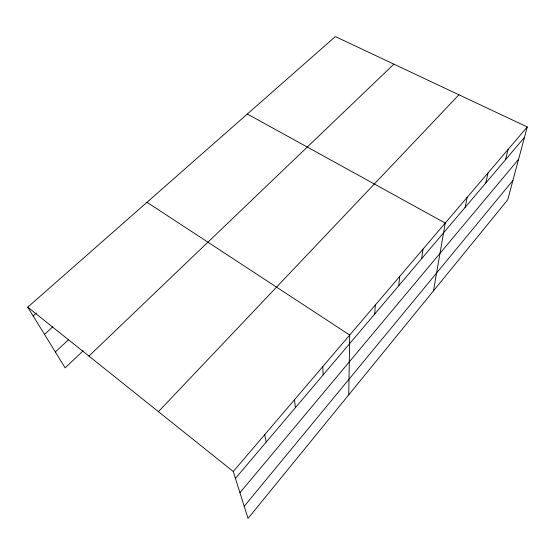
<?xml version="1.0" encoding="UTF-8"?>
<svg xmlns="http://www.w3.org/2000/svg" width="555" height="555" viewBox="0 0 555 555"><rect width="100%" height="100%" fill="white"/><g stroke="black" fill="none" stroke-linecap="round" stroke-linejoin="round"><path stroke-width="0.83" d="M348.762 394.82L349.699 335.04L146.985 202.291M374.729 314.033L375.312 305.028M398.726 285.714L399.711 276.432M421.64 258.679L423 249.139M433.469 290.882L445.235 223.075L247.329 114.018M465.125 207.369L467.13 197.42M485.764 183.011L488.053 172.896M505.529 159.694L508.075 149.434M527.25 126.963L507.728 199.765L248.036 518.419L233.267 471.5L27.75 307.186L335.352 36.581L527.25 126.963L233.267 471.5M244.221 506.299L512.896 180.472M239.947 492.736L518.578 159.299M235.438 478.396L524.468 137.349M158.439 411.671L458.943 94.787M88.911 356.088L393.89 64.151M83.208 350.739L65.157 367.875L27.75 307.186M55.354 351.967L68.674 339.577M44.504 334.367L52.753 326.853M33.154 315.955L36.339 313.124M264.7 434.662L266.199 442.092M294.504 399.732L295.406 407.634M322.802 366.571L323.156 374.889"/></g></svg>
